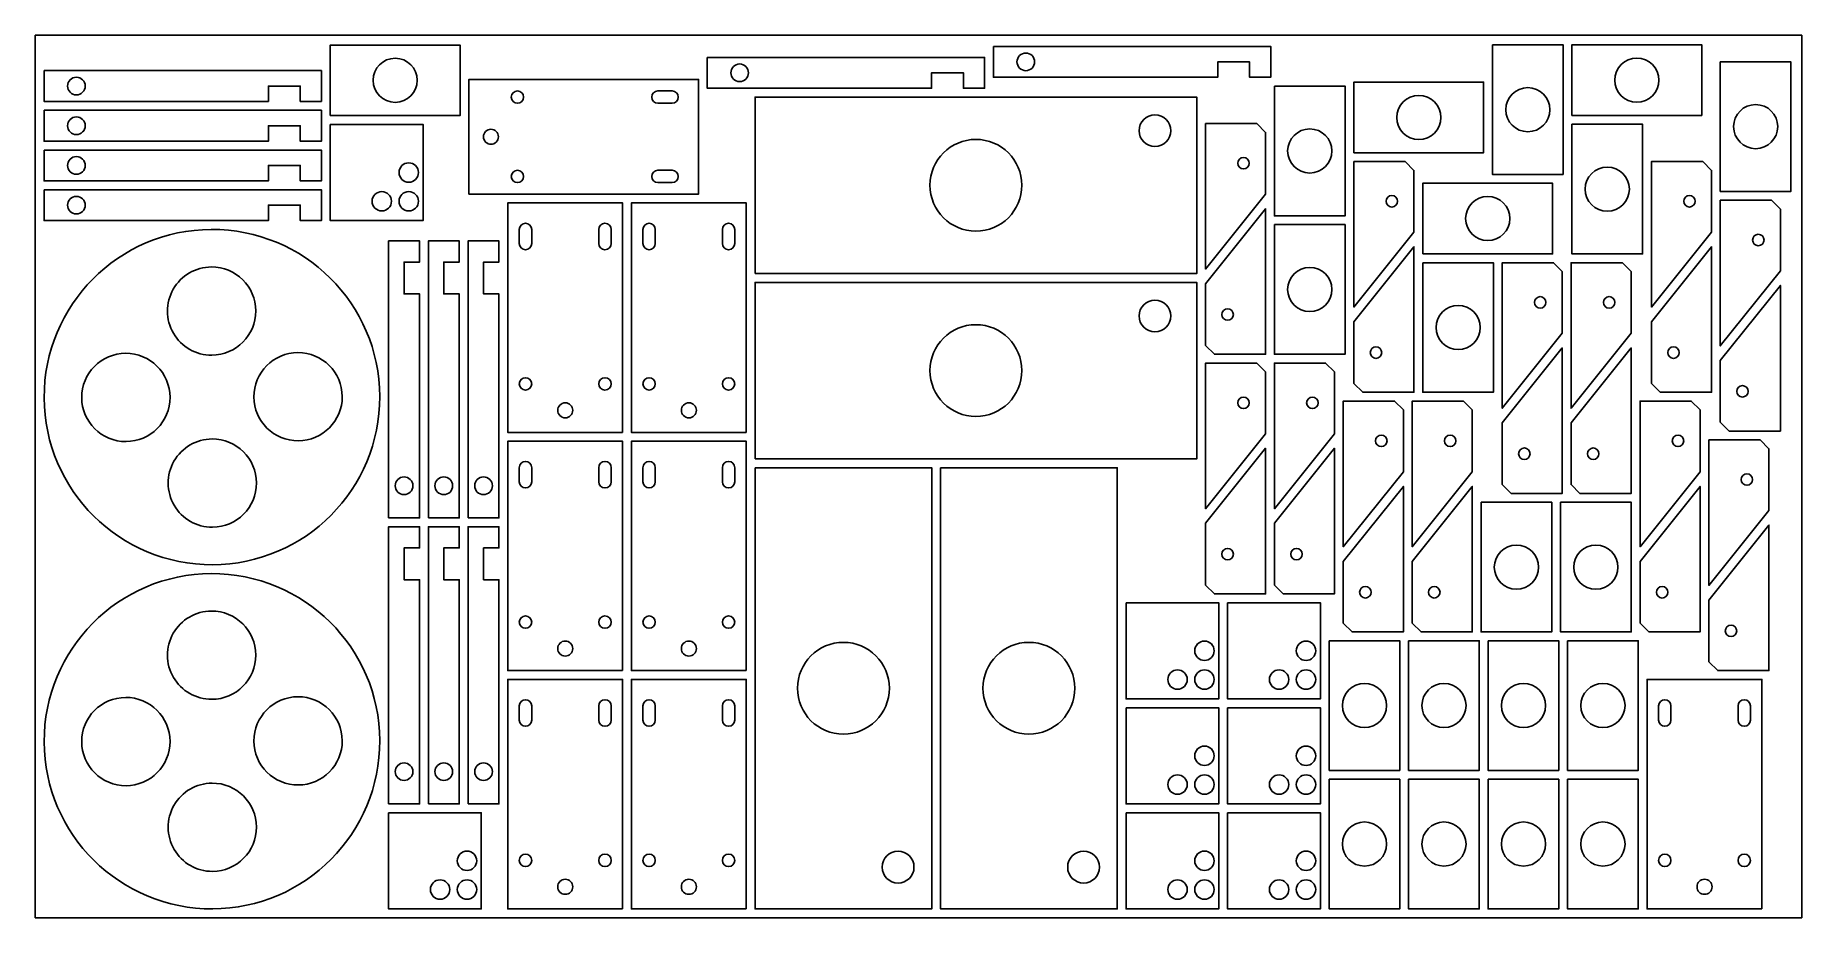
# Model space of a CAD drawing. Header units: metres. Extents: x 0 to 2000, y 0 to 1000.
import ezdxf

# ---------------------------------------------------------------- set-up
doc = ezdxf.new("R2010")
doc.units = ezdxf.units.M

msp = doc.modelspace()

# ---------------------------------------------------------------- linework, layer by layer
for points in [[(0, 0), (2000, 0), (2000, 1000), (0, 1000)], [(334, 909), (480.9, 909), (480.9, 989), (334, 989)], [(1084.9, 987.4), (1084.9, 952.4), (1338.9, 952.4), (1338.9, 969.9), (1374.9, 969.9), (1374.9, 952.4), (1398.9, 952.4), (1398.9, 987.4)], [(1649.9, 989.2), (1649.9, 842.3), (1729.9, 842.3), (1729.9, 989.2)], [(1739.9, 909.2), (1886.8, 909.2), (1886.8, 989.2), (1739.9, 989.2)], [(760.9, 975), (760.9, 940), (1014.9, 940), (1014.9, 957.5), (1050.9, 957.5), (1050.9, 940), (1074.9, 940), (1074.9, 975)], [(1907.9, 969.9), (1907.9, 823), (1987.9, 823), (1987.9, 969.9)], [(10, 960), (10, 925), (264, 925), (264, 942.5), (300, 942.5), (300, 925), (324, 925), (324, 960)], [(490.9, 820), (750.9, 820), (750.9, 950), (490.9, 950)], [(1403, 942.4), (1403, 795.4), (1483, 795.4), (1483, 942.4)], [(1493, 866.9), (1639.9, 866.9), (1639.9, 946.9), (1493, 946.9)], [(815, 730), (1315, 730), (1315, 930), (815, 930)], [(10, 915), (10, 880), (264, 880), (264, 897.5), (300, 897.5), (300, 880), (324, 880), (324, 915)], [(1393, 820), (1393, 890), (1383, 900), (1325, 900), (1325, 735)], [(334, 899), (334, 790), (439, 790), (439, 899)], [(1739.9, 899.2), (1739.9, 752.3), (1819.9, 752.3), (1819.9, 899.2)], [(10, 870), (10, 835), (264, 835), (264, 852.5), (300, 852.5), (300, 835), (324, 835), (324, 870)], [(1561, 776.9), (1561, 846.9), (1551, 856.9), (1493, 856.9), (1493, 691.9)], [(1897.9, 776.9), (1897.9, 846.9), (1887.9, 856.9), (1829.9, 856.9), (1829.9, 691.9)], [(10, 825), (10, 790), (264, 790), (264, 807.5), (300, 807.5), (300, 790), (324, 790), (324, 825)], [(1571, 752.3), (1717.9, 752.3), (1717.9, 832.3), (1571, 832.3)], [(665, 550), (665, 810), (535, 810), (535, 550)], [(805, 550), (805, 810), (675, 810), (675, 550)], [(1325, 718.5), (1325, 648.5), (1335, 638.5), (1393, 638.5), (1393, 803.5)], [(1975.9, 733), (1975.9, 803), (1965.9, 813), (1907.9, 813), (1907.9, 648)], [(1403, 785.4), (1403, 638.5), (1483, 638.5), (1483, 785.4)], [(400, 453), (435, 453), (435, 707), (417.5, 707), (417.5, 743), (435, 743), (435, 767), (400, 767)], [(445, 453), (480, 453), (480, 707), (462.5, 707), (462.5, 743), (480, 743), (480, 767), (445, 767)], [(490, 453), (525, 453), (525, 707), (507.5, 707), (507.5, 743), (525, 743), (525, 767), (490, 767)], [(1493, 675.4), (1493, 605.4), (1503, 595.4), (1561, 595.4), (1561, 760.4)], [(1829.9, 675.4), (1829.9, 605.4), (1839.9, 595.4), (1897.9, 595.4), (1897.9, 760.4)], [(1571, 742.3), (1571, 595.4), (1651, 595.4), (1651, 742.3)], [(1729, 662.3), (1729, 732.3), (1719, 742.3), (1661, 742.3), (1661, 577.3)], [(1807, 662.3), (1807, 732.3), (1797, 742.3), (1739, 742.3), (1739, 577.3)], [(815, 520), (1315, 520), (1315, 720), (815, 720)], [(1907.9, 631.5), (1907.9, 561.5), (1917.9, 551.5), (1975.9, 551.5), (1975.9, 716.5)], [(1661, 560.8), (1661, 490.8), (1671, 480.8), (1729, 480.8), (1729, 645.8)], [(1739, 560.8), (1739, 490.8), (1749, 480.8), (1807, 480.8), (1807, 645.8)], [(1393, 548.5), (1393, 618.5), (1383, 628.5), (1325, 628.5), (1325, 463.5)], [(1471, 548.5), (1471, 618.5), (1461, 628.5), (1403, 628.5), (1403, 463.5)], [(1549, 505.4), (1549, 575.4), (1539, 585.4), (1481, 585.4), (1481, 420.4)], [(1627, 505.4), (1627, 575.4), (1617, 585.4), (1559, 585.4), (1559, 420.4)], [(1885, 505.4), (1885, 575.4), (1875, 585.4), (1817, 585.4), (1817, 420.4)], [(665, 280), (665, 540), (535, 540), (535, 280)], [(805, 280), (805, 540), (675, 540), (675, 280)], [(1963, 461.5), (1963, 531.5), (1953, 541.5), (1895, 541.5), (1895, 376.5)], [(1325, 447), (1325, 377), (1335, 367), (1393, 367), (1393, 532)], [(1403, 447), (1403, 377), (1413, 367), (1471, 367), (1471, 532)], [(815, 510), (815, 10), (1015, 10), (1015, 510)], [(1025, 510), (1025, 10), (1225, 10), (1225, 510)], [(1481, 403.8), (1481, 333.8), (1491, 323.8), (1549, 323.8), (1549, 488.8)], [(1559, 403.8), (1559, 333.8), (1569, 323.8), (1627, 323.8), (1627, 488.8)], [(1817, 403.8), (1817, 333.8), (1827, 323.8), (1885, 323.8), (1885, 488.8)], [(1637, 470.8), (1637, 323.8), (1717, 323.8), (1717, 470.8)], [(1727, 470.8), (1727, 323.8), (1807, 323.8), (1807, 470.8)], [(400, 129), (435, 129), (435, 383), (417.5, 383), (417.5, 419), (435, 419), (435, 443), (400, 443)], [(445, 129), (480, 129), (480, 383), (462.5, 383), (462.5, 419), (480, 419), (480, 443), (445, 443)], [(490, 129), (525, 129), (525, 383), (507.5, 383), (507.5, 419), (525, 419), (525, 443), (490, 443)], [(1895, 360), (1895, 290), (1905, 280), (1963, 280), (1963, 445)], [(1235, 357), (1235, 248), (1340, 248), (1340, 357)], [(1350, 357), (1350, 248), (1455, 248), (1455, 357)], [(1465, 313.8), (1465, 166.9), (1545, 166.9), (1545, 313.8)], [(1555, 313.8), (1555, 166.9), (1635, 166.9), (1635, 313.8)], [(1645, 313.8), (1645, 166.9), (1725, 166.9), (1725, 313.8)], [(1735, 313.8), (1735, 166.9), (1815, 166.9), (1815, 313.8)], [(665, 10), (665, 270), (535, 270), (535, 10)], [(805, 10), (805, 270), (675, 270), (675, 10)], [(1955, 10), (1955, 270), (1825, 270), (1825, 10)], [(1235, 238), (1235, 129), (1340, 129), (1340, 238)], [(1350, 238), (1350, 129), (1455, 129), (1455, 238)], [(1465, 156.9), (1465, 10), (1545, 10), (1545, 156.9)], [(1555, 156.9), (1555, 10), (1635, 10), (1635, 156.9)], [(1645, 156.9), (1645, 10), (1725, 10), (1725, 156.9)], [(1735, 156.9), (1735, 10), (1815, 10), (1815, 156.9)], [(400, 119), (400, 10), (505, 10), (505, 119)], [(1235, 119), (1235, 10), (1340, 10), (1340, 119)], [(1350, 119), (1350, 10), (1455, 10), (1455, 119)]]:
    msp.add_lwpolyline(points, close=True)
for points in [[(382.5, 949, -1), (432.5, 949, -1)], [(797.5, 967.5, -1), (797.5, 947.5, -1)], [(1121.5, 979.9, -1), (1121.5, 959.9, -1)], [(1788.4, 949.2, -1), (1838.4, 949.2, -1)], [(46.5, 952.5, -1), (46.5, 932.5, -1)], [(1689.9, 940.7, -1), (1689.9, 890.7, -1)], [(545.9, 937, -1), (545.9, 923, -1)], [(720.9, 923), (704.9, 923, -1), (704.9, 937), (720.9, 937, -1)], [(1541.5, 906.9, -1), (1591.5, 906.9, -1)], [(1947.9, 921.5, -1), (1947.9, 871.5, -1)], [(46.5, 907.5, -1), (46.5, 887.5, -1)], [(1249.7, 891.9, -1), (1285.7, 891.9, -1)], [(515.9, 893.5, -1), (515.9, 876.5, -1)], [(1013, 830, -1), (1117, 830, -1)], [(1443, 893.9, -1), (1443, 843.9, -1)], [(46.5, 862.5, -1), (46.5, 842.5, -1)], [(1368, 861.5, -1), (1368, 848.5, -1)], [(422.8, 855.5, -1), (422.8, 833.5, -1)], [(545.9, 847, -1), (545.9, 833, -1)], [(720.9, 833), (704.9, 833, -1), (704.9, 847), (720.9, 847, -1)], [(1779.9, 850.7, -1), (1779.9, 800.7, -1)], [(392.3, 822.9, -1), (392.3, 800.9, -1)], [(422.8, 822.9, -1), (422.8, 800.9, -1)], [(46.5, 817.5, -1), (46.5, 797.5, -1)], [(1536, 818.4, -1), (1536, 805.4, -1)], [(1619.5, 792.3, -1), (1669.5, 792.3, -1)], [(1872.9, 818.4, -1), (1872.9, 805.4, -1)], [(562, 780), (562, 764, -1), (548, 764), (548, 780, -1)], [(652, 780), (652, 764, -1), (638, 764), (638, 780, -1)], [(702, 780), (702, 764, -1), (688, 764), (688, 780, -1)], [(792, 780), (792, 764, -1), (778, 764), (778, 780, -1)], [(199.2, 780, 1), (200.8, 400, 1)], [(1950.9, 774.5, -1), (1950.9, 761.5, -1)], [(199.4, 737.5, -1), (199.8, 637.5, -1)], [(1443, 737, -1), (1443, 687, -1)], [(1704, 703.8, -1), (1704, 690.8, -1)], [(1782, 703.8, -1), (1782, 690.8, -1)], [(1249.7, 681.9, -1), (1285.7, 681.9, -1)], [(1350, 677, -1), (1350, 690, -1)], [(1611, 693.8, -1), (1611, 643.8, -1)], [(1013, 620, -1), (1117, 620, -1)], [(297.3, 640.4, -1), (297.7, 540.4, -1)], [(1518, 633.9, -1), (1518, 646.9, -1)], [(1854.9, 633.9, -1), (1854.9, 646.9, -1)], [(102.3, 639.6, -1), (102.7, 539.6, -1)], [(548, 605, -1), (562, 605, -1)], [(638, 605, -1), (652, 605, -1)], [(688, 605, -1), (702, 605, -1)], [(778, 605, -1), (792, 605, -1)], [(1932.9, 590, -1), (1932.9, 603, -1)], [(591.5, 575, -1), (608.5, 575, -1)], [(731.5, 575, -1), (748.5, 575, -1)], [(1368, 590, -1), (1368, 577, -1)], [(1446, 590, -1), (1446, 577, -1)], [(200.2, 542.5, -1), (200.6, 442.5, -1)], [(1524, 546.9, -1), (1524, 533.9, -1)], [(1602, 546.9, -1), (1602, 533.9, -1)], [(1860, 546.9, -1), (1860, 533.9, -1)], [(1686, 519.3, -1), (1686, 532.3, -1)], [(1764, 519.3, -1), (1764, 532.3, -1)], [(562, 510), (562, 494, -1), (548, 494), (548, 510, -1)], [(652, 510), (652, 494, -1), (638, 494), (638, 510, -1)], [(702, 510), (702, 494, -1), (688, 494), (688, 510, -1)], [(792, 510), (792, 494, -1), (778, 494), (778, 510, -1)], [(1938, 503, -1), (1938, 490, -1)], [(407.5, 489.5, -1), (427.5, 489.5, -1)], [(452.5, 489.5, -1), (472.5, 489.5, -1)], [(497.5, 489.5, -1), (517.5, 489.5, -1)], [(1677, 422.3, -1), (1677, 372.3, -1)], [(1767, 422.3, -1), (1767, 372.3, -1)], [(1350, 405.5, -1), (1350, 418.5, -1)], [(1428, 405.5, -1), (1428, 418.5, -1)], [(199.2, 390, 1), (200.8, 10, 1)], [(1506, 362.3, -1), (1506, 375.3, -1)], [(1584, 362.3, -1), (1584, 375.3, -1)], [(1842, 362.3, -1), (1842, 375.3, -1)], [(199.4, 347.5, -1), (199.8, 247.5, -1)], [(548, 335, -1), (562, 335, -1)], [(638, 335, -1), (652, 335, -1)], [(688, 335, -1), (702, 335, -1)], [(778, 335, -1), (792, 335, -1)], [(1920, 318.5, -1), (1920, 331.5, -1)], [(591.5, 305, -1), (608.5, 305, -1)], [(731.5, 305, -1), (748.5, 305, -1)], [(915, 312, -1), (915, 208, -1)], [(1125, 312, -1), (1125, 208, -1)], [(1323.8, 313.5, -1), (1323.8, 291.5, -1)], [(1438.8, 313.5, -1), (1438.8, 291.5, -1)], [(1293.3, 280.9, -1), (1293.3, 258.9, -1)], [(1323.8, 280.9, -1), (1323.8, 258.9, -1)], [(1408.3, 280.9, -1), (1408.3, 258.9, -1)], [(1438.8, 280.9, -1), (1438.8, 258.9, -1)], [(1505, 265.4, -1), (1505, 215.4, -1)], [(1595, 265.4, -1), (1595, 215.4, -1)], [(1685, 265.4, -1), (1685, 215.4, -1)], [(1775, 265.4, -1), (1775, 215.4, -1)], [(102.3, 249.6, -1), (102.7, 149.6, -1)], [(297.3, 250.4, -1), (297.7, 150.4, -1)], [(562, 240), (562, 224, -1), (548, 224), (548, 240, -1)], [(652, 240), (652, 224, -1), (638, 224), (638, 240, -1)], [(702, 240), (702, 224, -1), (688, 224), (688, 240, -1)], [(792, 240), (792, 224, -1), (778, 224), (778, 240, -1)], [(1852, 240), (1852, 224, -1), (1838, 224), (1838, 240, -1)], [(1942, 240), (1942, 224, -1), (1928, 224), (1928, 240, -1)], [(1323.8, 194.5, -1), (1323.8, 172.5, -1)], [(1438.8, 194.5, -1), (1438.8, 172.5, -1)], [(407.5, 165.5, -1), (427.5, 165.5, -1)], [(452.5, 165.5, -1), (472.5, 165.5, -1)], [(497.5, 165.5, -1), (517.5, 165.5, -1)], [(1293.3, 161.9, -1), (1293.3, 139.9, -1)], [(1323.8, 161.9, -1), (1323.8, 139.9, -1)], [(1408.3, 161.9, -1), (1408.3, 139.9, -1)], [(1438.8, 161.9, -1), (1438.8, 139.9, -1)], [(200.2, 152.5, -1), (200.6, 52.5, -1)], [(1505, 108.5, -1), (1505, 58.5, -1)], [(1595, 108.5, -1), (1595, 58.5, -1)], [(1685, 108.5, -1), (1685, 58.5, -1)], [(1775, 108.5, -1), (1775, 58.5, -1)], [(488.8, 75.5, -1), (488.8, 53.5, -1)], [(548, 65, -1), (562, 65, -1)], [(638, 65, -1), (652, 65, -1)], [(688, 65, -1), (702, 65, -1)], [(778, 65, -1), (792, 65, -1)], [(976.9, 75.3, -1), (976.9, 39.3, -1)], [(1186.9, 75.3, -1), (1186.9, 39.3, -1)], [(1323.8, 75.5, -1), (1323.8, 53.5, -1)], [(1438.8, 75.5, -1), (1438.8, 53.5, -1)], [(1838, 65, -1), (1852, 65, -1)], [(1928, 65, -1), (1942, 65, -1)], [(458.3, 42.9, -1), (458.3, 20.9, -1)], [(488.8, 42.9, -1), (488.8, 20.9, -1)], [(591.5, 35, -1), (608.5, 35, -1)], [(731.5, 35, -1), (748.5, 35, -1)], [(1293.3, 42.9, -1), (1293.3, 20.9, -1)], [(1323.8, 42.9, -1), (1323.8, 20.9, -1)], [(1408.3, 42.9, -1), (1408.3, 20.9, -1)], [(1438.8, 42.9, -1), (1438.8, 20.9, -1)], [(1881.5, 35, -1), (1898.5, 35, -1)]]:
    msp.add_lwpolyline(points, format="xyb", close=True)

doc.saveas('drawing.dxf')
